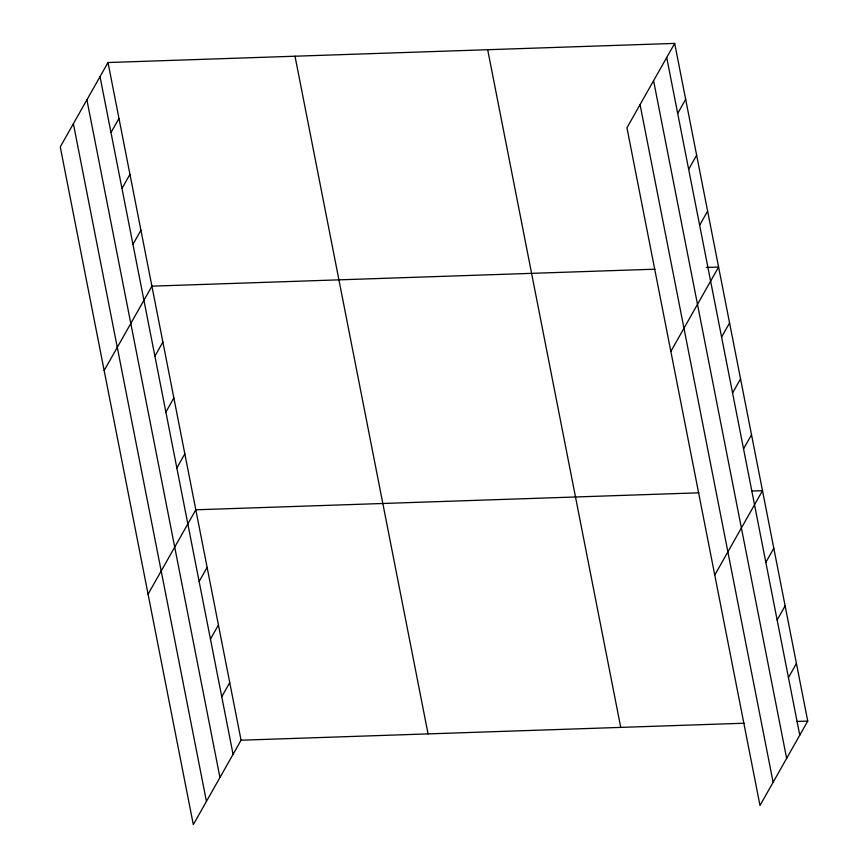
<?xml version="1.0" encoding="UTF-8"?>
<svg xmlns="http://www.w3.org/2000/svg" width="868" height="868" viewBox="0 0 868 868"><rect width="100%" height="100%" fill="white"/><g stroke="black" fill="none" stroke-linecap="round" stroke-linejoin="round"><path stroke-width="1.3" d="M108.001 62.529L60.261 146.92L193.314 824.6L241.054 740.209L108.001 62.529L674.686 43.4L807.739 721.08L759.999 805.471L626.946 127.791L674.686 43.4M110.995 132.544L118.981 118.439M121.976 188.454L129.961 174.338M132.945 244.364L140.931 230.248M104.16 370.549L151.911 286.158L654.906 269.188M154.905 356.184L162.891 342.068M165.875 412.094L173.86 397.978M176.855 468.004L184.841 453.888M148.07 594.189L195.821 509.798L698.816 492.818M199.141 581.517L207.126 567.401M210.457 639.119L218.432 625.003M221.763 696.722L229.749 682.606M677.68 113.426L685.666 99.31M688.66 169.325L696.646 155.22M699.641 225.235L707.626 211.13M670.855 351.431L718.595 267.04L706.4 267.442M721.59 337.055L729.576 322.939M732.57 392.965L740.556 378.849M743.54 448.875L751.525 434.759M714.755 575.061L762.505 490.67L751.666 491.038M765.826 562.388L773.811 548.272M777.142 619.991L785.128 605.875M788.448 677.593L796.433 663.477M241.054 740.209L744.05 723.228M796.9 721.449L807.739 721.08M666.711 57.516L799.764 735.196M653.582 80.702L786.636 758.393M640.063 104.605L773.117 782.285M487.686 49.715L620.739 727.395M295.011 56.214L428.065 733.894M100.015 76.634L233.069 754.325M86.898 99.831L219.951 777.511M73.379 123.723L206.432 801.403"/></g></svg>
